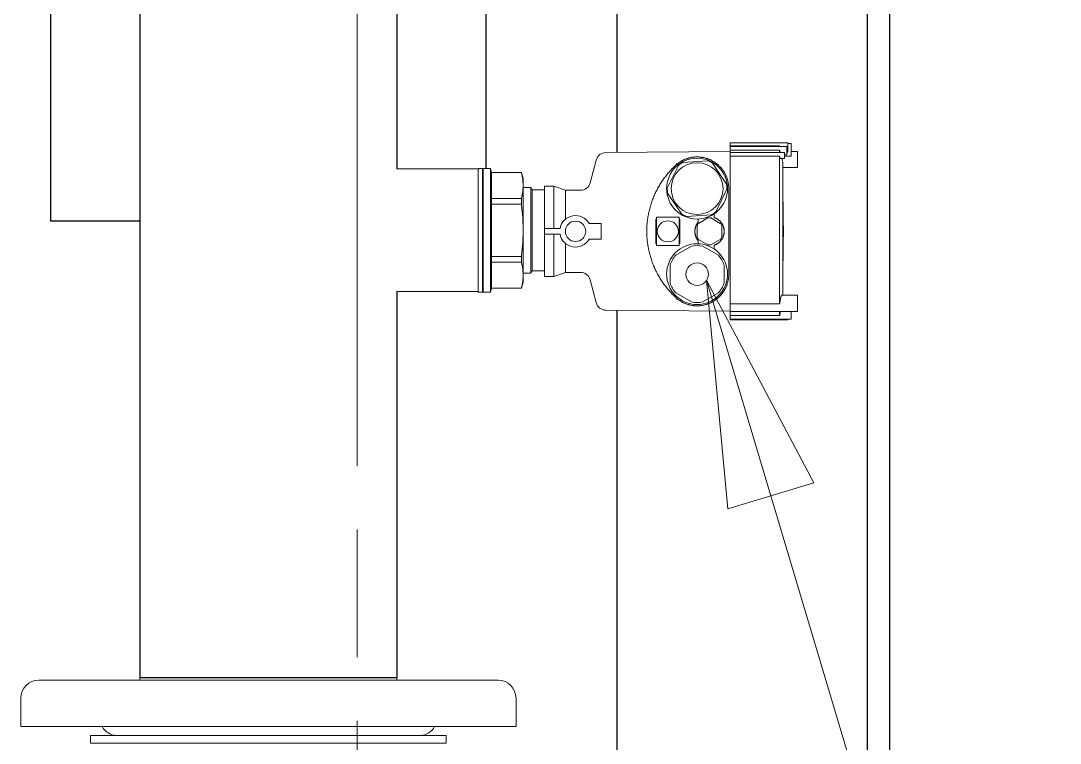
# Model space of a CAD drawing. Header units: millimetres. Extents: x 0 to 100323, y 0 to 59400.
# Drawn here: x 65097 to 66252, y 28483 to 29286 of the extents above; entities that cross this region are included whole.
import ezdxf

# ---------------------------------------------------------------- set-up
doc = ezdxf.new("R2010")
doc.units = ezdxf.units.MM
doc.header["$LTSCALE"] = 100
doc.linetypes.add('CHAIN', pattern=[0.3543, 0.2362, -0.0295, 0.0591, -0.0295])
doc.layers.add('P_Biomass (BM)', color=150, linetype='Continuous', lineweight=18, true_color=0x007fff)
doc.layers.add('P_BioMass CenterLine', color=150, linetype='CHAIN', lineweight=18, true_color=0x007fff)
doc.layers.add('Symbol', color=7, linetype='Continuous', lineweight=18)
doc.layers.add('Visible', color=7, linetype='Continuous', lineweight=25)

# ---------------------------------------------------------------- blocks, each defined once
blk = doc.blocks.new('Balloon38')
at = {"layer": 'Symbol'}
for p, q in [((659.304, 287.577), (658.59, 289.973)), ((659.783, 287.72), (658.59, 289.973)), ((658.59, 289.973), (658.825, 287.434)), ((658.825, 287.434), (659.783, 287.72)), ((659.304, 287.577), (685.951, 198.186))]:
    blk.add_line(p, q, dxfattribs=at)
at = {"layer": 'Symbol', "flags": 128}
blk.add_lwpolyline([(659.783, 287.72), (658.59, 289.973), (658.825, 287.434), (659.783, 287.72)], dxfattribs=at)
at = {"layer": 'Symbol'}
blk.add_solid([(659.783, 287.72), (658.59, 289.973), (658.825, 287.434), (659.783, 287.72)], dxfattribs=at)

msp = doc.modelspace()

# ---------------------------------------------------------------- linework, layer by layer
at = {"layer": 'P_Biomass (BM)'}
for p, q in [((65885.3, 29149.8), (65885.3, 29149.8)), ((65885.3, 29146.8), (65885.3, 29149.8)), ((65885.3, 29149.8), (65885.3, 29149.8)), ((65885.3, 29149.8), (65949.4, 29149.8)), ((65949.4, 29149.8), (65949.4, 29146.8)), ((65747.3, 29139.1), (65885.3, 29140.3)), ((65885.3, 29146.8), (65885.3, 29146.6)), ((65885.3, 29146.6), (65940.2, 29146.6)), ((65885.3, 29146.6), (65885.3, 29145.7)), ((65885.3, 29145.6), (65885.3, 29145.7)), ((65885.3, 29145.7), (65948.1, 29145.7)), ((65885.3, 29145.4), (65885.3, 29145.6)), ((65885.3, 29141.7), (65885.3, 29145.4)), ((65885.3, 29141.7), (65940.2, 29141.7)), ((65885.3, 29141.7), (65885.3, 29139.1)), ((65885.3, 29138.8), (65885.3, 29139.1)), ((65885.3, 29139.1), (65945.6, 29139.1)), ((65885.3, 29138.7), (65885.3, 29138.8)), ((65885.3, 29135), (65885.3, 29138.7)), ((65940.2, 29145.7), (65940.2, 29146.6)), ((65940.2, 29139.1), (65940.2, 29141.7)), ((65945.6, 29132.6), (65945.6, 29139.1)), ((65948.1, 29136.6), (65948.1, 29145.7)), ((65948.1, 29139.5), (65949.4, 29139.5)), ((65949.4, 29149.3), (65953.1, 29149.3)), ((65949.4, 29146.8), (65949.4, 29139.5)), ((65953.1, 29149.3), (65953.1, 29148.9)), ((65953.1, 29148.9), (65953.1, 29135)), ((65953.1, 29140.5), (65959.9, 29140.5)), ((65959.9, 29140.5), (65959.9, 29130.4)), ((65729.8, 29105.5), (65736.5, 29130.8)), ((65826.8, 29126.8), (65826.6, 29127)), ((65832.5, 29128.1), (65860.5, 29130)), ((65865.6, 29127.5), (65881.3, 29104.1)), ((65885.3, 29135), (65940.2, 29135)), ((65885.3, 29135), (65885.3, 28970.9)), ((65940.2, 28970.9), (65940.2, 29135)), ((65940.9, 29132.6), (65945.6, 29132.6)), ((65943.9, 29126.6), (65943.9, 28980.7)), ((65945.6, 29136.6), (65948.1, 29136.6)), ((65945.6, 29135), (65953.1, 29135)), ((65959.9, 29130.4), (65959.9, 29122.4)), ((65605.2, 29120.9), (65515.2, 29120.9)), ((65605.2, 29121.5), (65605.2, 28984)), ((65610.2, 29121.5), (65605.2, 29121.5)), ((65610.2, 29120.8), (65611, 29121.5)), ((65610.2, 29121.5), (65610.2, 28984)), ((65611, 28984), (65611, 29121.5)), ((65619.1, 29121.5), (65611, 29121.5)), ((65619.1, 29121.5), (65619.1, 28984)), ((65620.2, 29117.1), (65619.1, 29121.5)), ((65620.2, 29117.1), (65620.2, 29117)), ((65620.2, 29117.1), (65653.4, 29117.1)), ((65620.2, 29117), (65653.4, 29117)), ((65620.2, 29117), (65620.2, 29088.1)), ((65653.4, 29117.1), (65653.4, 29117)), ((65655.2, 29110.3), (65653.4, 29117.1)), ((65815.4, 29099.7), (65827.8, 29124.9)), ((65943.9, 29122.4), (65959.9, 29122.4)), ((65655.2, 29110.3), (65655.2, 29102.6)), ((65655.2, 29102.6), (65655.2, 29052.8)), ((65655.2, 29100.3), (65663.8, 29100.3)), ((65663.8, 29005.3), (65663.8, 29100.3)), ((65665.2, 29097.8), (65663.8, 29100.3)), ((65665.2, 29007.8), (65665.2, 29097.8)), ((65679, 29097.8), (65665.2, 29097.8)), ((65679, 29101.9), (65679, 29054.7)), ((65679, 29101.9), (65689.3, 29101.9)), ((65689.3, 29101.9), (65689.3, 29054.7)), ((65702.2, 29097.2), (65689.3, 29101.9)), ((65702.2, 29097.2), (65702.2, 29065)), ((65702.2, 29097.2), (65718.9, 29097.2)), ((65831.4, 29070.7), (65815.8, 29094.1)), ((65881.6, 29098.5), (65869.2, 29073.2)), ((65620.2, 29088.1), (65653.4, 29088.1)), ((65620.2, 29088.1), (65620.2, 29081.7)), ((65620.2, 29081.7), (65653.4, 29081.7)), ((65620.2, 29081.7), (65620.2, 29023.8)), ((65653.4, 29088.1), (65653.4, 29081.7)), ((65864.5, 29070.1), (65836.5, 29068.2)), ((65867.3, 29071), (65867.3, 29067)), ((65729.6, 29060.3), (65728.7, 29060.3)), ((65729.6, 29060.3), (65730.2, 29060.3)), ((65742.1, 29060.3), (65730.2, 29060.3)), ((65742.1, 29060.3), (65742.1, 29042.8)), ((65803.5, 29065.1), (65802.5, 29065.1)), ((65803.5, 29064.1), (65802.5, 29065.1)), ((65803.5, 29067.5), (65803.5, 29064.5)), ((65828.5, 29067.5), (65803.5, 29067.5)), ((65803.5, 29038.7), (65803.5, 29064.5)), ((65803.5, 29064.1), (65803.5, 29064.1)), ((65803.5, 29064.1), (65803.5, 29039.1)), ((65828.5, 29067.5), (65828.5, 29064.5)), ((65829.5, 29065.1), (65828.5, 29065.1)), ((65829.5, 29065.1), (65828.5, 29064.1)), ((65828.5, 29038.7), (65828.5, 29064.5)), ((65828.5, 29064.1), (65828.5, 29064.1)), ((65828.5, 29064.1), (65828.5, 29039.1)), ((65848.5, 29057.6), (65848.5, 29045.6)), ((65849.8, 29062), (65849.7, 29062)), ((65849.8, 29062), (65849.8, 29065.4)), ((65860.6, 29066.5), (65850.2, 29060.5)), ((65863.9, 29066.5), (65874.3, 29060.5)), ((65867.3, 29067.1), (65867.3, 29067)), ((65876, 29045.6), (65876, 29057.6)), ((65655.2, 29052.8), (65655.2, 29003)), ((65679, 29054.7), (65679, 29048.5)), ((65679, 29054.7), (65687.8, 29054.7)), ((65679, 29048.5), (65679, 29001.3)), ((65679, 29048.5), (65687.8, 29048.5)), ((65687.8, 29054.7), (65696.3, 29054.7)), ((65687.8, 29048.5), (65696.3, 29048.5)), ((65689.3, 29048.5), (65689.3, 29001.3)), ((65702.2, 29038.2), (65702.2, 29006)), ((65728.7, 29042.8), (65729.6, 29042.8)), ((65729.6, 29042.8), (65730.2, 29042.8)), ((65742.1, 29042.8), (65730.2, 29042.8)), ((65802.5, 29038.1), (65803.5, 29039.1)), ((65803.5, 29038.1), (65802.5, 29038.1)), ((65803.5, 29039.1), (65803.5, 29039.1)), ((65803.5, 29038.7), (65803.5, 29035.7)), ((65828.5, 29035.7), (65803.5, 29035.7)), ((65824.8, 29025.1), (65842.2, 29035.1)), ((65829.5, 29038.1), (65828.5, 29039.1)), ((65828.5, 29039.1), (65828.5, 29039.1)), ((65828.5, 29038.7), (65828.5, 29035.7)), ((65829.5, 29038.1), (65828.5, 29038.1)), ((65849.8, 29041.2), (65849.7, 29041.2)), ((65849.8, 29037.8), (65849.8, 29041.2)), ((65850.2, 29042.7), (65860.6, 29036.7)), ((65854.8, 29035.1), (65872.2, 29025.1)), ((65874.3, 29042.7), (65863.9, 29036.7)), ((65867.3, 29036.1), (65867.3, 29036.1)), ((65867.3, 29036.1), (65867.3, 29032.1)), ((65620.2, 29023.8), (65653.4, 29023.8)), ((65620.2, 29023.8), (65620.2, 29017.4)), ((65653.4, 29023.8), (65653.4, 29017.4)), ((65620.2, 29017.4), (65653.4, 29017.4)), ((65620.2, 29017.4), (65620.2, 28988.5)), ((65818.5, 28994.1), (65818.5, 29014.1)), ((65878.5, 29014.1), (65878.5, 28994.1)), ((65655.2, 29005.3), (65663.8, 29005.3)), ((65655.2, 29003), (65655.2, 28995.3)), ((65665.2, 29007.8), (65663.8, 29005.3)), ((65679, 29007.8), (65665.2, 29007.8)), ((65679, 29001.3), (65689.3, 29001.3)), ((65702.2, 29006), (65689.3, 29001.3)), ((65702.2, 29006), (65718.9, 29006)), ((65620.2, 28988.4), (65619.1, 28984)), ((65620.2, 28988.5), (65653.4, 28988.5)), ((65620.2, 28988.5), (65620.2, 28988.4)), ((65620.2, 28988.4), (65653.4, 28988.4)), ((65655.2, 28995.3), (65653.4, 28988.4)), ((65653.4, 28988.5), (65653.4, 28988.4)), ((65729.8, 28997.6), (65736.5, 28972.4)), ((65605.2, 28984.6), (65515.2, 28984.6)), ((65610.2, 28984), (65605.2, 28984)), ((65610.2, 28984.8), (65611, 28984)), ((65619.1, 28984), (65611, 28984)), ((65842.2, 28973.1), (65824.8, 28983.1)), ((65872.2, 28983.1), (65854.8, 28973.1)), ((65942.4, 28980.7), (65959.9, 28980.7)), ((65959.9, 28980.7), (65959.9, 28970.7)), ((65826.6, 28976.2), (65826.8, 28976.4)), ((65885.3, 28970.9), (65940.2, 28970.9)), ((65885.3, 28970.9), (65885.3, 28970.7)), ((65885.3, 28962.7), (65885.3, 28970.7)), ((65959.9, 28970.7), (65959.9, 28962.7)), ((65747.3, 28964.1), (65885.3, 28962.9)), ((65885.3, 28962.7), (65885.3, 28957.9)), ((65885.3, 28962.7), (65959.9, 28962.7)), ((65885.3, 28957.9), (65940.2, 28957.9)), ((65885.3, 28954.1), (65885.3, 28957.9)), ((65885.3, 28953.9), (65885.3, 28954.1)), ((65885.3, 28953.3), (65885.3, 28953.9)), ((65885.3, 28953.9), (65885.3, 28953.9)), ((65885.3, 28953.9), (65953.1, 28953.9)), ((65940.2, 28957.9), (65940.2, 28962.7)), ((65949.4, 28953.9), (65949.4, 28953.3)), ((65953.1, 28962.7), (65953.1, 28953.9)), ((65885.3, 28953.3), (65949.4, 28953.3)), ((65627.4, 28552.8), (65117.4, 28552.8)), ((65515.2, 28555.3), (65229.5, 28555.3)), ((65229.5, 28552.8), (65229.5, 28555.3)), ((65515.2, 28552.8), (65515.2, 28555.3)), ((65097.4, 28501.5), (65097.4, 28532.8)), ((65647.4, 28501.5), (65647.4, 28532.8)), ((65647.4, 28501.5), (65097.4, 28501.5)), ((65569.9, 28491.5), (65174.9, 28491.5)), ((65174.9, 28482.8), (65174.9, 28491.5)), ((65569.9, 28482.8), (65174.9, 28482.8)), ((65569.9, 28482.8), (65569.9, 28491.5))]:
    msp.add_line(p, q, dxfattribs=at)
for centre, radius in [((65848.5, 29099.1), 33.8), ((65848.5, 29099.1), 28.8), ((65713.5, 29051.6), 11.3), ((65713.5, 29051.6), 11.3), ((65816, 29051.6), 11.7), ((65848.5, 29004.1), 33.8), ((65848.5, 29004.1), 12.5)]:
    msp.add_circle(centre, radius, dxfattribs=at)
for centre, radius, start, end in [((65747.4, 29127.9), 11.3, 90.5, 165), ((65848.5, 29099.1), 33.1, 118.9068, 128.7315), ((65848.5, 29099.1), 33.1, 58.9068, 68.7315), ((65449.5, 29051.6), 500, 8.6269, 9.3252), ((65718.9, 29108.5), 11.3, 270, 345), ((65848.5, 29099.1), 33.1, 358.9068, 8.7315), ((65848.5, 29099.1), 33.1, 178.9068, 188.7315), ((64444.3, 29051.6), 1500, 358.6472, 1.3528), ((65713.5, 29051.6), 17.5, 30, 169.7134), ((65848.5, 29099.1), 33.1, 238.9068, 248.7315), ((65848.5, 29099.1), 33.1, 298.9068, 308.7315), ((65862.3, 29051.6), 16.2, 140.2849, 219.7151), ((65862.3, 29051.6), 15, 143.5565, 156.4435), ((65862.3, 29051.6), 15, 83.5565, 96.4435), ((65862.3, 29051.6), 16.3, 287.9202, 72.0798), ((65862.3, 29051.6), 15, 23.5565, 36.4435), ((65713.5, 29051.6), 17.5, 190.2866, 330), ((65848.5, 29004.1), 31.6, 78.447, 101.553), ((65862.3, 29051.6), 15, 203.5565, 216.4435), ((65862.3, 29051.6), 15, 263.5565, 276.4435), ((65862.3, 29051.6), 15, 323.5565, 336.4435), ((65848.5, 29004.1), 31.6, 138.447, 161.553), ((65848.5, 29004.1), 31.6, 18.447, 41.553), ((65718.9, 28994.7), 11.3, 15, 90), ((65848.5, 29004.1), 31.6, 198.447, 221.553), ((65848.5, 29004.1), 31.6, 318.447, 341.553), ((65747.4, 28975.3), 11.3, 195, 269.5), ((65848.5, 29004.1), 31.6, 258.447, 281.553), ((65117.4, 28532.8), 20, 90, 180), ((65627.4, 28532.8), 20, 0, 90), ((65203.6, 28509), 17.5, 205.3769, 270), ((65541.1, 28509), 17.5, 270, 334.6231)]:
    msp.add_arc(centre, radius, start, end, dxfattribs=at)
for centre, major_axis, ratio, start_param, end_param in [((65885.8, 29051.6), (0, 250), 0.008727, 1.379634, 1.761958), ((65869.5, 29051.6), (0, 250), 0.008727, 1.492891, 1.508834), ((65658.4, 29051.6), (0, -250), 0.57735, 1.51687, 1.624723), ((65973.6, 29051.6), (0, -250), 0.57735, 4.658463, 4.766315), ((65847.6, 29051.6), (0, -250), 0.008727, 1.612376, 1.625913), ((65847.6, 29051.6), (0, -250), 0.008727, 1.515679, 1.529217), ((65869.5, 29051.6), (0, 250), 0.008727, 1.632758, 1.648701)]:
    msp.add_ellipse(centre, major_axis=major_axis, ratio=ratio, start_param=start_param, end_param=end_param, dxfattribs=at)
for points, knots in [([(65940.3, 29145.7), (65940.3, 29145.8), (65940.3, 29145.9), (65940.3, 29146), (65940.3, 29146.1), (65940.2, 29146.2), (65940.2, 29146.3), (65940.2, 29146.4), (65940.2, 29146.5), (65940.2, 29146.6)], [6.5088628, 6.5088628, 6.5088628, 6.5088628, 6.6262959, 6.6262959, 6.6262959, 6.7506448, 6.7506448, 6.7506448, 6.875023, 6.875023, 6.875023, 6.875023]), ([(65940.2, 29141.7), (65940.2, 29141.6), (65940.2, 29141.5), (65940.2, 29141.5), (65940.2, 29141.4), (65940.2, 29141.3), (65940.3, 29141.2), (65940.3, 29141.1), (65940.3, 29141), (65940.3, 29141), (65940.3, 29140.9), (65940.3, 29140.8), (65940.4, 29140.7), (65940.4, 29140.6), (65940.4, 29140.6), (65940.4, 29140.5), (65940.4, 29140.4), (65940.4, 29140.3), (65940.4, 29140.2), (65940.5, 29140.1), (65940.5, 29139.9), (65940.5, 29139.8), (65940.6, 29139.7), (65940.6, 29139.6), (65940.6, 29139.5), (65940.6, 29139.5), (65940.6, 29139.4), (65940.6, 29139.3), (65940.6, 29139.3), (65940.7, 29139.2), (65940.7, 29139.1)], [0, 0, 0, 0, 0.099863, 0.099863, 0.099863, 0.199442, 0.199442, 0.199442, 0.298855, 0.298855, 0.298855, 0.398345, 0.398345, 0.398345, 0.497777, 0.497777, 0.497777, 0.59716, 0.59716, 0.59716, 0.795915, 0.795915, 0.795915, 0.895281, 0.895281, 0.895281, 0.994648, 0.994648, 0.994648, 1.073225, 1.073225, 1.073225, 1.073225]), ([(65826.8, 28976.4), (65826.1, 28977), (65825.5, 28977.6), (65824.8, 28978.1), (65824.2, 28978.7), (65823.5, 28979.3), (65822.9, 28980), (65822.3, 28980.6), (65821.7, 28981.2), (65821, 28981.8), (65820.4, 28982.4), (65819.8, 28983.1), (65819.2, 28983.7), (65818.6, 28984.4), (65818, 28985), (65817.5, 28985.7), (65816.9, 28986.3), (65816.3, 28987), (65815.7, 28987.7), (65815.2, 28988.4), (65814.6, 28989.1), (65814.1, 28989.8), (65813.5, 28990.4), (65813, 28991.1), (65812.5, 28991.9), (65811.9, 28992.6), (65811.4, 28993.3), (65810.9, 28994), (65810.4, 28994.7), (65809.9, 28995.4), (65809.4, 28996.2), (65808.9, 28996.9), (65808.4, 28997.7), (65808, 28998.4), (65807.5, 28999.2), (65807, 28999.9), (65806.6, 29000.7), (65806.1, 29001.4), (65805.7, 29002.2), (65805.3, 29003), (65804.8, 29003.7), (65804.4, 29004.5), (65804, 29005.3), (65803.6, 29006.1), (65803.2, 29006.9), (65802.8, 29007.7), (65802.4, 29008.4), (65802.1, 29009.2), (65801.7, 29010), (65801.3, 29010.8), (65801, 29011.7), (65800.6, 29012.5), (65800.3, 29013.3), (65799.9, 29014.1), (65799.6, 29014.9), (65799.3, 29015.8), (65799, 29016.6), (65798.7, 29017.4), (65798.4, 29018.3), (65798.1, 29019.1), (65797.8, 29020), (65797.5, 29020.8), (65797.2, 29021.7), (65797, 29022.5), (65796.7, 29023.4), (65796.5, 29024.2), (65796.2, 29025.1), (65796, 29026), (65795.8, 29026.8), (65795.5, 29027.7), (65795.3, 29028.6), (65795.1, 29029.4), (65794.9, 29030.3), (65794.7, 29031.2), (65794.6, 29032.1), (65794.4, 29033), (65794.2, 29033.8), (65794.1, 29034.7), (65793.9, 29035.6), (65793.8, 29036.5), (65793.7, 29037.4), (65793.5, 29038.3), (65793.4, 29039.1), (65793.3, 29040), (65793.2, 29040.9), (65793.1, 29041.8), (65793, 29042.7), (65793, 29043.6), (65792.9, 29044.5), (65792.8, 29045.4), (65792.8, 29046.3), (65792.7, 29047.1), (65792.7, 29048), (65792.7, 29048.9), (65792.7, 29049.8), (65792.6, 29050.7), (65792.6, 29051.6), (65792.6, 29052.5), (65792.7, 29053.4), (65792.7, 29054.3), (65792.7, 29055.2), (65792.7, 29056.1), (65792.8, 29056.9), (65792.8, 29057.8), (65792.9, 29058.7), (65793, 29059.6), (65793, 29060.5), (65793.1, 29061.4), (65793.2, 29062.3), (65793.3, 29063.2), (65793.4, 29064), (65793.5, 29064.9), (65793.7, 29065.8), (65793.8, 29066.7), (65793.9, 29067.6), (65794.1, 29068.5), (65794.2, 29069.3), (65794.4, 29070.2), (65794.6, 29071.1), (65794.7, 29072), (65794.9, 29072.8), (65795.1, 29073.7), (65795.3, 29074.6), (65795.5, 29075.4), (65795.7, 29076.3), (65796, 29077.2), (65796.2, 29078), (65796.4, 29078.9), (65796.7, 29079.8), (65797, 29080.6), (65797.2, 29081.5), (65797.5, 29082.3), (65797.8, 29083.2), (65798, 29084), (65798.3, 29084.9), (65798.6, 29085.7), (65799, 29086.5), (65799.3, 29087.4), (65799.6, 29088.2), (65799.9, 29089), (65800.3, 29089.8), (65800.6, 29090.7), (65801, 29091.5), (65801.3, 29092.3), (65801.7, 29093.1), (65802.1, 29093.9), (65802.4, 29094.7), (65802.8, 29095.5), (65803.2, 29096.3), (65803.6, 29097.1), (65804, 29097.9), (65804.4, 29098.7), (65804.8, 29099.4), (65805.3, 29100.2), (65805.7, 29101), (65806.1, 29101.7), (65806.6, 29102.5), (65807, 29103.3), (65807.5, 29104), (65808, 29104.8), (65808.4, 29105.5), (65808.9, 29106.2), (65809.4, 29107), (65809.9, 29107.7), (65810.4, 29108.4), (65810.9, 29109.1), (65811.4, 29109.9), (65811.9, 29110.6), (65812.4, 29111.3), (65813, 29112), (65813.5, 29112.7), (65814, 29113.4), (65814.6, 29114.1), (65815.1, 29114.8), (65815.7, 29115.4), (65816.3, 29116.1), (65816.8, 29116.8), (65817.4, 29117.5), (65818, 29118.1), (65818.6, 29118.8), (65819.2, 29119.4), (65819.8, 29120.1), (65820.4, 29120.7), (65821, 29121.3), (65821.6, 29122), (65822.3, 29122.6), (65822.9, 29123.2), (65823.5, 29123.8), (65824.2, 29124.4), (65824.8, 29125), (65825.5, 29125.6), (65826.1, 29126.2), (65826.8, 29126.8)], [0, 0, 0, 0, 1.071271, 1.071271, 1.071271, 2.144972, 2.144972, 2.144972, 3.22075, 3.22075, 3.22075, 4.298232, 4.298232, 4.298232, 5.377034, 5.377034, 5.377034, 6.45676, 6.45676, 6.45676, 7.537012, 7.537012, 7.537012, 8.617391, 8.617391, 8.617391, 9.697503, 9.697503, 9.697503, 10.776964, 10.776964, 10.776964, 11.855401, 11.855401, 11.855401, 12.932463, 12.932463, 12.932463, 14.00782, 14.00782, 14.00782, 15.081173, 15.081173, 15.081173, 16.152259, 16.152259, 16.152259, 17.22374, 17.22374, 17.22374, 18.297838, 18.297838, 18.297838, 19.374126, 19.374126, 19.374126, 20.452156, 20.452156, 20.452156, 21.531469, 21.531469, 21.531469, 22.611597, 22.611597, 22.611597, 23.692073, 23.692073, 23.692073, 24.772438, 24.772438, 24.772438, 25.852241, 25.852241, 25.852241, 26.931051, 26.931051, 26.931051, 28.008461, 28.008461, 28.008461, 29.084094, 29.084094, 29.084094, 30.157612, 30.157612, 30.157612, 31.228726, 31.228726, 31.228726, 32.298734, 32.298734, 32.298734, 33.368709, 33.368709, 33.368709, 34.43866, 34.43866, 34.43866, 35.508608, 35.508608, 35.508608, 36.578594, 36.578594, 36.578594, 37.648957, 37.648957, 37.648957, 38.719756, 38.719756, 38.719756, 39.790553, 39.790553, 39.790553, 40.860902, 40.860902, 40.860902, 41.931996, 41.931996, 41.931996, 43.005408, 43.005408, 43.005408, 44.080864, 44.080864, 44.080864, 45.158043, 45.158043, 45.158043, 46.236587, 46.236587, 46.236587, 47.316105, 47.316105, 47.316105, 48.396182, 48.396182, 48.396182, 49.476385, 49.476385, 49.476385, 50.556266, 50.556266, 50.556266, 51.635371, 51.635371, 51.635371, 52.713246, 52.713246, 52.713246, 53.789436, 53.789436, 53.789436, 54.863501, 54.863501, 54.863501, 55.935013, 55.935013, 55.935013, 57.006071, 57.006071, 57.006071, 58.079427, 58.079427, 58.079427, 59.154806, 59.154806, 59.154806, 60.231896, 60.231896, 60.231896, 61.310359, 61.310359, 61.310359, 62.389838, 62.389838, 62.389838, 63.469961, 63.469961, 63.469961, 64.550345, 64.550345, 64.550345, 65.630603, 65.630603, 65.630603, 66.710344, 66.710344, 66.710344, 67.789183, 67.789183, 67.789183, 68.866741, 68.866741, 68.866741, 68.866741]), ([(65826.8, 29126.8), (65827.1, 29127), (65827.4, 29127.3), (65827.7, 29127.5), (65828.1, 29127.8), (65828.4, 29128), (65828.7, 29128.2), (65829.1, 29128.5), (65829.4, 29128.7), (65829.8, 29128.9), (65830.1, 29129.1), (65830.5, 29129.3), (65830.8, 29129.5), (65831.2, 29129.7), (65831.5, 29129.9), (65831.9, 29130.1), (65832.3, 29130.3), (65832.6, 29130.5), (65833, 29130.7), (65833.4, 29130.9), (65833.7, 29131.1), (65834.1, 29131.2), (65834.5, 29131.4), (65834.9, 29131.6), (65835.3, 29131.7), (65835.6, 29131.9), (65836, 29132), (65836.4, 29132.2), (65836.8, 29132.3), (65837.2, 29132.4), (65837.6, 29132.6), (65838, 29132.7), (65838.4, 29132.8), (65838.8, 29132.9), (65839.2, 29133.1), (65839.6, 29133.2), (65840, 29133.3), (65840.4, 29133.4), (65840.8, 29133.5), (65841.2, 29133.5), (65841.6, 29133.6), (65842, 29133.7), (65842.4, 29133.8), (65842.8, 29133.9), (65843.2, 29133.9), (65843.6, 29134), (65844, 29134), (65844.5, 29134.1), (65844.9, 29134.1), (65845.3, 29134.2), (65845.7, 29134.2), (65846.1, 29134.2), (65846.5, 29134.3), (65847, 29134.3), (65847.4, 29134.3), (65847.8, 29134.3), (65848.2, 29134.3), (65848.6, 29134.3), (65849, 29134.3), (65849.5, 29134.3), (65849.9, 29134.3), (65850.3, 29134.3), (65850.7, 29134.3), (65851.1, 29134.2), (65851.3, 29134.2), (65851.5, 29134.2), (65851.7, 29134.2), (65851.9, 29134.2), (65852.1, 29134.1), (65852.4, 29134.1), (65852.8, 29134.1), (65853.2, 29134), (65853.6, 29133.9), (65854, 29133.9), (65854.4, 29133.8), (65854.8, 29133.7), (65855.2, 29133.7), (65855.6, 29133.6), (65856, 29133.5), (65856.4, 29133.4), (65856.8, 29133.3), (65857.2, 29133.2), (65857.7, 29133.1), (65858.1, 29133), (65858.5, 29132.9), (65858.9, 29132.8), (65859.2, 29132.6), (65859.6, 29132.5), (65860, 29132.4), (65860.4, 29132.2), (65860.8, 29132.1), (65861.2, 29131.9), (65861.6, 29131.8), (65862, 29131.6), (65862.3, 29131.5), (65862.7, 29131.3), (65863.1, 29131.1), (65863.5, 29131), (65863.8, 29130.8), (65864.2, 29130.6), (65864.9, 29130.3), (65865.7, 29129.9), (65866.4, 29129.4), (65866.7, 29129.2), (65867.1, 29129), (65867.4, 29128.8), (65867.8, 29128.6), (65868.1, 29128.4), (65868.4, 29128.1), (65868.8, 29127.9), (65869.1, 29127.6), (65869.4, 29127.4), (65869.8, 29127.2), (65870.1, 29126.9), (65870.4, 29126.7), (65870.7, 29126.4), (65871.1, 29126.1), (65871.4, 29125.9), (65871.7, 29125.6), (65872, 29125.3), (65872.3, 29125.1), (65872.6, 29124.8), (65872.9, 29124.5), (65873.2, 29124.2), (65873.5, 29123.9), (65873.7, 29123.6), (65874, 29123.3), (65874.3, 29123.1), (65874.6, 29122.8), (65874.8, 29122.4), (65875, 29122.3), (65875.1, 29122.1), (65875.2, 29122), (65875.4, 29121.8), (65875.5, 29121.7), (65875.6, 29121.5), (65875.9, 29121.2), (65876.1, 29120.9), (65876.4, 29120.6), (65876.6, 29120.3), (65876.9, 29119.9), (65877.1, 29119.6), (65877.3, 29119.3), (65877.6, 29118.9), (65877.8, 29118.6), (65878, 29118.3), (65878.2, 29117.9), (65878.5, 29117.6), (65878.7, 29117.2), (65878.9, 29116.9), (65879.1, 29116.5), (65879.3, 29116.2), (65879.5, 29115.8), (65879.7, 29115.4), (65879.8, 29115.1), (65880, 29114.7), (65880.2, 29114.4), (65880.4, 29114), (65880.6, 29113.6), (65880.7, 29113.3), (65880.9, 29112.9), (65881, 29112.5), (65881.2, 29112.1), (65881.3, 29111.8), (65881.5, 29111.4), (65881.6, 29111), (65881.7, 29110.6), (65881.9, 29110.2), (65882, 29109.8), (65882.1, 29109.7), (65882.1, 29109.5), (65882.2, 29109.3), (65882.2, 29109.1), (65882.3, 29108.9), (65882.3, 29108.7), (65882.5, 29108.3), (65882.6, 29107.9), (65882.7, 29107.5), (65882.8, 29107.1), (65882.8, 29106.7), (65882.9, 29106.3), (65883, 29105.9), (65883.1, 29105.5), (65883.2, 29105.1), (65883.2, 29104.7), (65883.3, 29104.3), (65883.3, 29103.9), (65883.4, 29103.5), (65883.4, 29103.1), (65883.5, 29102.7), (65883.5, 29102.3), (65883.6, 29101.9), (65883.6, 29101.5), (65883.6, 29101.1), (65883.6, 29100.7), (65883.6, 29100.3), (65883.7, 29099.9), (65883.7, 29099.5), (65883.7, 29099.1)], [0, 0, 0, 0, 0.497033, 0.497033, 0.497033, 0.995546, 0.995546, 0.995546, 1.495214, 1.495214, 1.495214, 1.995696, 1.995696, 1.995696, 2.496645, 2.496645, 2.496645, 2.997711, 2.997711, 2.997711, 3.498553, 3.498553, 3.498553, 3.998844, 3.998844, 3.998844, 4.498277, 4.498277, 4.498277, 4.996575, 4.996575, 4.996575, 5.493499, 5.493499, 5.493499, 5.990562, 5.990562, 5.990562, 6.489122, 6.489122, 6.489122, 6.988856, 6.988856, 6.988856, 7.489412, 7.489412, 7.489412, 7.990425, 7.990425, 7.990425, 8.49152, 8.49152, 8.49152, 8.992322, 8.992322, 8.992322, 9.49247, 9.49247, 9.49247, 9.991617, 9.991617, 9.991617, 10.489447, 10.489447, 10.489447, 10.73778, 10.73778, 10.73778, 10.986052, 10.986052, 10.986052, 11.483724, 11.483724, 11.483724, 11.9827, 11.9827, 11.9827, 12.482694, 12.482694, 12.482694, 12.983388, 12.983388, 12.983388, 13.48444, 13.48444, 13.48444, 13.985492, 13.985492, 13.985492, 14.486179, 14.486179, 14.486179, 14.986134, 14.986134, 14.986134, 15.485003, 15.485003, 15.485003, 15.982444, 15.982444, 15.982444, 16.977056, 16.977056, 16.977056, 17.476159, 17.476159, 17.476159, 17.976163, 17.976163, 17.976163, 18.476785, 18.476785, 18.476785, 18.97772, 18.97772, 18.97772, 19.478652, 19.478652, 19.478652, 19.979255, 19.979255, 19.979255, 20.479202, 20.479202, 20.479202, 20.978172, 20.978172, 20.978172, 21.475853, 21.475853, 21.475853, 21.724121, 21.724121, 21.724121, 21.972446, 21.972446, 21.972446, 22.470175, 22.470175, 22.470175, 22.969147, 22.969147, 22.969147, 23.469105, 23.469105, 23.469105, 23.969769, 23.969769, 23.969769, 24.470851, 24.470851, 24.470851, 24.97205, 24.97205, 24.97205, 25.473065, 25.473065, 25.473065, 25.973598, 25.973598, 25.973598, 26.473358, 26.473358, 26.473358, 26.972066, 26.972066, 26.972066, 27.469467, 27.469467, 27.469467, 27.71765, 27.71765, 27.71765, 27.96591, 27.96591, 27.96591, 28.462855, 28.462855, 28.462855, 28.960125, 28.960125, 28.960125, 29.45743, 29.45743, 29.45743, 29.954485, 29.954485, 29.954485, 30.451011, 30.451011, 30.451011, 30.947254, 30.947254, 30.947254, 31.443467, 31.443467, 31.443467, 31.939661, 31.939661, 31.939661, 31.939661]), ([(65940.2, 29135), (65940.2, 29134.6), (65940.3, 29134.3), (65940.5, 29133.6), (65940.6, 29133.3), (65940.7, 29132.9), (65940.8, 29132.7), (65940.8, 29132.6), (65940.8, 29132.6), (65940.9, 29132.6)], [0.0069047, 0.0069047, 0.0069047, 0.0069047, 0.0502588, 0.0502588, 0.1005176, 0.1005176, 0.1498892, 0.1498892, 0.1699481, 0.1699481, 0.1699481, 0.1699481]), ([(65655.2, 29102.6), (65655.2, 29102.9), (65655.2, 29103.2), (65655.2, 29103.5), (65655.2, 29103.8), (65655.2, 29104.1), (65655.2, 29104.4), (65655.2, 29104.7), (65655.2, 29105), (65655.2, 29105.3), (65655.2, 29105.6), (65655.1, 29105.9), (65655.1, 29106.2), (65655.1, 29106.5), (65655.1, 29106.8), (65655, 29107.1), (65655, 29107.4), (65655, 29107.7), (65655, 29108), (65654.9, 29108.6), (65654.8, 29109.2), (65654.8, 29109.8), (65654.7, 29110.4), (65654.6, 29111), (65654.5, 29111.6), (65654.4, 29112.2), (65654.3, 29112.8), (65654.2, 29113.4), (65654.1, 29114), (65653.9, 29114.6), (65653.8, 29115.2), (65653.7, 29115.8), (65653.5, 29116.4), (65653.4, 29117)], [0, 0, 0, 0, 0.725778, 0.725778, 0.725778, 1.451528, 1.451528, 1.451528, 2.177224, 2.177224, 2.177224, 2.902841, 2.902841, 2.902841, 3.628353, 3.628353, 3.628353, 4.353738, 4.353738, 4.353738, 5.804465, 5.804465, 5.804465, 7.255436, 7.255436, 7.255436, 8.706602, 8.706602, 8.706602, 10.157859, 10.157859, 10.157859, 11.609049, 11.609049, 11.609049, 11.609049]), ([(65653.4, 29088.1), (65653.5, 29088.7), (65653.7, 29089.3), (65653.8, 29089.9), (65653.9, 29090.5), (65654.1, 29091.1), (65654.2, 29091.7), (65654.3, 29092.3), (65654.4, 29092.9), (65654.5, 29093.5), (65654.6, 29094.1), (65654.7, 29094.7), (65654.8, 29095.3), (65654.8, 29095.9), (65654.9, 29096.5), (65655, 29097.1), (65655, 29097.4), (65655, 29097.7), (65655, 29098), (65655.1, 29098.3), (65655.1, 29098.6), (65655.1, 29098.9), (65655.1, 29099.2), (65655.2, 29099.5), (65655.2, 29099.8), (65655.2, 29100.1), (65655.2, 29100.5), (65655.2, 29100.8), (65655.2, 29101.1), (65655.2, 29101.4), (65655.2, 29101.7), (65655.2, 29102), (65655.2, 29102.3), (65655.2, 29102.6)], [0, 0, 0, 0, 1.45119, 1.45119, 1.45119, 2.902433, 2.902433, 2.902433, 4.353578, 4.353578, 4.353578, 5.804524, 5.804524, 5.804524, 7.255233, 7.255233, 7.255233, 7.980641, 7.980641, 7.980641, 8.706173, 8.706173, 8.706173, 9.431805, 9.431805, 9.431805, 10.157512, 10.157512, 10.157512, 10.883269, 10.883269, 10.883269, 11.609049, 11.609049, 11.609049, 11.609049]), ([(65655.2, 29052.8), (65655.2, 29053.4), (65655.2, 29054), (65655.2, 29054.6), (65655.2, 29055.2), (65655.2, 29055.8), (65655.2, 29056.4), (65655.2, 29057), (65655.2, 29057.6), (65655.2, 29058.2), (65655.2, 29058.8), (65655.1, 29059.4), (65655.1, 29060), (65655.1, 29060.6), (65655.1, 29061.2), (65655, 29061.8), (65655, 29062.4), (65655, 29063), (65655, 29063.7), (65654.9, 29064.9), (65654.8, 29066.1), (65654.8, 29067.3), (65654.7, 29068.5), (65654.6, 29069.7), (65654.5, 29070.9), (65654.4, 29072.1), (65654.3, 29073.3), (65654.2, 29074.5), (65654.1, 29075.7), (65653.9, 29076.9), (65653.8, 29078.1), (65653.7, 29079.3), (65653.5, 29080.5), (65653.4, 29081.7)], [0, 0, 0, 0, 0.725778, 0.725778, 0.725778, 1.451528, 1.451528, 1.451528, 2.177224, 2.177224, 2.177224, 2.902841, 2.902841, 2.902841, 3.628353, 3.628353, 3.628353, 4.353738, 4.353738, 4.353738, 5.804465, 5.804465, 5.804465, 7.255436, 7.255436, 7.255436, 8.706602, 8.706602, 8.706602, 10.157859, 10.157859, 10.157859, 11.609049, 11.609049, 11.609049, 11.609049]), ([(65849.7, 29062), (65849.6, 29061.8), (65849.4, 29061.6), (65849.3, 29061.4), (65849.2, 29061.2), (65849, 29061), (65848.9, 29060.9), (65848.8, 29060.7), (65848.6, 29060.5), (65848.5, 29060.3), (65848.4, 29060.1), (65848.3, 29059.9), (65848.1, 29059.7), (65848, 29059.5), (65847.9, 29059.3), (65847.8, 29059), (65847.7, 29058.8), (65847.6, 29058.6), (65847.5, 29058.4), (65847.4, 29058.2), (65847.3, 29058), (65847.2, 29057.8), (65847.1, 29057.5), (65847, 29057.3), (65847, 29057.1), (65846.9, 29056.9), (65846.8, 29056.7), (65846.7, 29056.4), (65846.7, 29056.2), (65846.6, 29056), (65846.5, 29055.7), (65846.5, 29055.5), (65846.4, 29055.3), (65846.4, 29055.1), (65846.3, 29054.8), (65846.3, 29054.6), (65846.2, 29054.4), (65846.2, 29053.9), (65846.1, 29053.5), (65846.1, 29053), (65846, 29052.8), (65846, 29052.5), (65846, 29052.3), (65846, 29052.1), (65846, 29051.8), (65846, 29051.6), (65846, 29051.1), (65846, 29050.6), (65846.1, 29050.2), (65846.1, 29049.9), (65846.1, 29049.7), (65846.1, 29049.5), (65846.2, 29049.3), (65846.2, 29049), (65846.2, 29048.8), (65846.3, 29048.6), (65846.3, 29048.3), (65846.4, 29048.1), (65846.4, 29047.9), (65846.5, 29047.6), (65846.5, 29047.4), (65846.6, 29047.2), (65846.7, 29047), (65846.7, 29046.7), (65846.8, 29046.5), (65846.9, 29046.3), (65847, 29046.1), (65847, 29045.8), (65847.1, 29045.6), (65847.2, 29045.4), (65847.3, 29045.2), (65847.4, 29045), (65847.5, 29044.8), (65847.6, 29044.5), (65847.7, 29044.3), (65847.8, 29044.1), (65847.9, 29043.9), (65848, 29043.7), (65848.1, 29043.5), (65848.3, 29043.3), (65848.4, 29043.1), (65848.5, 29042.9), (65848.6, 29042.7), (65848.8, 29042.5), (65848.9, 29042.3), (65849, 29042.1), (65849.2, 29041.9), (65849.3, 29041.7), (65849.4, 29041.6), (65849.6, 29041.4), (65849.7, 29041.2)], [0, 0, 0, 0, 0.28217, 0.28217, 0.28217, 0.563398, 0.563398, 0.563398, 0.844629, 0.844629, 0.844629, 1.126802, 1.126802, 1.126802, 1.409674, 1.409674, 1.409674, 1.69298, 1.69298, 1.69298, 1.976443, 1.976443, 1.976443, 2.259778, 2.259778, 2.259778, 2.542709, 2.542709, 2.542709, 2.824969, 2.824969, 2.824969, 3.106314, 3.106314, 3.106314, 3.387091, 3.387091, 3.387091, 3.94864, 3.94864, 3.94864, 4.22935, 4.22935, 4.22935, 4.510046, 4.510046, 4.510046, 5.071508, 5.071508, 5.071508, 5.352414, 5.352414, 5.352414, 5.633214, 5.633214, 5.633214, 5.914555, 5.914555, 5.914555, 6.196811, 6.196811, 6.196811, 6.47974, 6.47974, 6.47974, 6.763075, 6.763075, 6.763075, 7.046539, 7.046539, 7.046539, 7.329847, 7.329847, 7.329847, 7.612723, 7.612723, 7.612723, 7.8949, 7.8949, 7.8949, 8.176136, 8.176136, 8.176136, 8.456972, 8.456972, 8.456972, 8.73794, 8.73794, 8.73794, 9.018777, 9.018777, 9.018777, 9.018777]), ([(65867.3, 29036.1), (65867.5, 29036.2), (65867.7, 29036.2), (65867.9, 29036.3), (65868.1, 29036.4), (65868.3, 29036.5), (65868.5, 29036.5), (65868.7, 29036.6), (65868.9, 29036.7), (65869.1, 29036.8), (65869.3, 29036.9), (65869.5, 29037), (65869.7, 29037.1), (65869.8, 29037.2), (65870, 29037.3), (65870.2, 29037.4), (65870.4, 29037.5), (65870.6, 29037.6), (65870.8, 29037.7), (65870.9, 29037.8), (65871, 29037.8), (65871, 29037.9), (65871.1, 29037.9), (65871.2, 29038), (65871.3, 29038.1), (65871.5, 29038.2), (65871.7, 29038.3), (65871.8, 29038.4), (65872, 29038.5), (65872.2, 29038.7), (65872.3, 29038.8), (65872.5, 29038.9), (65872.7, 29039.1), (65872.8, 29039.2), (65873, 29039.4), (65873.2, 29039.5), (65873.3, 29039.6), (65873.5, 29039.8), (65873.6, 29039.9), (65873.8, 29040.1), (65873.9, 29040.2), (65874.1, 29040.4), (65874.2, 29040.5), (65874.4, 29040.7), (65874.5, 29040.9), (65874.6, 29041), (65874.8, 29041.2), (65874.9, 29041.4), (65875.1, 29041.5), (65875.2, 29041.7), (65875.3, 29041.9), (65875.4, 29042), (65875.5, 29042.1), (65875.6, 29042.2), (65875.6, 29042.3), (65875.7, 29042.4), (65875.7, 29042.5), (65875.8, 29042.6), (65875.9, 29042.7), (65876, 29042.9), (65876.1, 29043.1), (65876.3, 29043.3), (65876.4, 29043.5), (65876.5, 29043.6), (65876.6, 29043.8), (65876.7, 29044), (65876.8, 29044.2), (65876.9, 29044.4), (65877, 29044.6), (65877, 29044.8), (65877.1, 29045), (65877.2, 29045.2), (65877.3, 29045.4), (65877.4, 29045.6), (65877.5, 29045.8), (65877.5, 29046), (65877.6, 29046.2), (65877.7, 29046.4), (65877.7, 29046.6), (65877.8, 29046.8), (65877.9, 29047), (65877.9, 29047.2), (65878, 29047.4), (65878, 29047.6), (65878.1, 29047.8), (65878.1, 29047.9), (65878.1, 29048), (65878.2, 29048.1), (65878.2, 29048.2), (65878.2, 29048.3), (65878.2, 29048.4), (65878.3, 29048.6), (65878.3, 29048.8), (65878.3, 29049.1), (65878.4, 29049.5), (65878.5, 29049.9), (65878.5, 29050.3), (65878.5, 29050.5), (65878.5, 29050.7), (65878.5, 29051), (65878.5, 29051.2), (65878.5, 29051.4), (65878.5, 29051.6), (65878.5, 29052), (65878.5, 29052.4), (65878.5, 29052.9), (65878.5, 29053.1), (65878.4, 29053.3), (65878.4, 29053.5), (65878.4, 29053.7), (65878.4, 29053.9), (65878.3, 29054.1), (65878.3, 29054.5), (65878.2, 29055), (65878.1, 29055.4), (65878, 29055.6), (65878, 29055.8), (65877.9, 29056), (65877.9, 29056.2), (65877.8, 29056.4), (65877.7, 29056.6), (65877.7, 29056.8), (65877.6, 29057), (65877.5, 29057.2), (65877.5, 29057.4), (65877.4, 29057.6), (65877.3, 29057.8), (65877.2, 29058), (65877.1, 29058.2), (65877, 29058.4), (65877, 29058.6), (65876.9, 29058.8), (65876.8, 29059), (65876.7, 29059.2), (65876.6, 29059.4), (65876.5, 29059.5), (65876.4, 29059.7), (65876.2, 29059.9), (65876.1, 29060.1), (65876.1, 29060.2), (65876, 29060.3), (65876, 29060.4), (65875.9, 29060.5), (65875.9, 29060.5), (65875.8, 29060.6), (65875.7, 29060.8), (65875.6, 29061), (65875.4, 29061.2), (65875.3, 29061.3), (65875.2, 29061.5), (65875, 29061.7), (65874.9, 29061.8), (65874.8, 29062), (65874.6, 29062.2), (65874.5, 29062.3), (65874.4, 29062.5), (65874.2, 29062.6), (65874.1, 29062.8), (65873.9, 29062.9), (65873.8, 29063.1), (65873.6, 29063.3), (65873.5, 29063.4), (65873.3, 29063.5), (65873.1, 29063.7), (65873, 29063.8), (65872.8, 29064), (65872.7, 29064.1), (65872.5, 29064.2), (65872.3, 29064.4), (65872.2, 29064.5), (65872, 29064.6), (65871.8, 29064.8), (65871.7, 29064.8), (65871.6, 29064.9), (65871.6, 29064.9), (65871.5, 29065), (65871.4, 29065.1), (65871.3, 29065.1), (65871.1, 29065.2), (65870.9, 29065.4), (65870.8, 29065.5), (65870.6, 29065.6), (65870.4, 29065.7), (65870.2, 29065.8), (65870, 29065.9), (65869.8, 29066), (65869.6, 29066.1), (65869.5, 29066.2), (65869.3, 29066.3), (65869.1, 29066.4), (65868.9, 29066.5), (65868.7, 29066.5), (65868.5, 29066.6), (65868.3, 29066.7), (65868.1, 29066.8), (65867.9, 29066.9), (65867.7, 29066.9), (65867.5, 29067), (65867.3, 29067.1)], [0, 0, 0, 0, 0.256814, 0.256814, 0.256814, 0.513728, 0.513728, 0.513728, 0.77053, 0.77053, 0.77053, 1.027013, 1.027013, 1.027013, 1.282976, 1.282976, 1.282976, 1.538232, 1.538232, 1.538232, 1.665541, 1.665541, 1.665541, 1.792857, 1.792857, 1.792857, 2.048122, 2.048122, 2.048122, 2.30409, 2.30409, 2.30409, 2.560575, 2.560575, 2.560575, 2.817378, 2.817378, 2.817378, 3.07429, 3.07429, 3.07429, 3.331103, 3.331103, 3.331103, 3.587609, 3.587609, 3.587609, 3.843607, 3.843607, 3.843607, 4.098911, 4.098911, 4.098911, 4.226249, 4.226249, 4.226249, 4.353539, 4.353539, 4.353539, 4.608755, 4.608755, 4.608755, 4.864686, 4.864686, 4.864686, 5.121146, 5.121146, 5.121146, 5.377937, 5.377937, 5.377937, 5.634849, 5.634849, 5.634849, 5.891672, 5.891672, 5.891672, 6.148199, 6.148199, 6.148199, 6.404229, 6.404229, 6.404229, 6.659574, 6.659574, 6.659574, 6.786937, 6.786937, 6.786937, 6.914156, 6.914156, 6.914156, 7.168678, 7.168678, 7.168678, 7.67759, 7.67759, 7.67759, 7.932004, 7.932004, 7.932004, 8.186406, 8.186406, 8.186406, 8.695252, 8.695252, 8.695252, 8.949838, 8.949838, 8.949838, 9.204386, 9.204386, 9.204386, 9.714463, 9.714463, 9.714463, 9.97056, 9.97056, 9.97056, 10.227132, 10.227132, 10.227132, 10.483977, 10.483977, 10.483977, 10.740887, 10.740887, 10.740887, 10.99765, 10.99765, 10.99765, 11.254061, 11.254061, 11.254061, 11.50992, 11.50992, 11.50992, 11.765043, 11.765043, 11.765043, 11.892304, 11.892304, 11.892304, 12.019694, 12.019694, 12.019694, 12.275086, 12.275086, 12.275086, 12.531151, 12.531151, 12.531151, 12.787702, 12.787702, 12.787702, 13.044537, 13.044537, 13.044537, 13.301447, 13.301447, 13.301447, 13.558224, 13.558224, 13.558224, 13.81466, 13.81466, 13.81466, 14.070556, 14.070556, 14.070556, 14.32573, 14.32573, 14.32573, 14.453004, 14.453004, 14.453004, 14.580324, 14.580324, 14.580324, 14.83541, 14.83541, 14.83541, 15.090934, 15.090934, 15.090934, 15.3467, 15.3467, 15.3467, 15.602505, 15.602505, 15.602505, 15.858147, 15.858147, 15.858147, 16.113426, 16.113426, 16.113426, 16.368155, 16.368155, 16.368155, 16.368155]), ([(65653.4, 29023.8), (65653.5, 29025), (65653.7, 29026.2), (65653.8, 29027.4), (65653.9, 29028.6), (65654.1, 29029.8), (65654.2, 29031), (65654.3, 29032.2), (65654.4, 29033.4), (65654.5, 29034.7), (65654.6, 29035.9), (65654.7, 29037.1), (65654.8, 29038.3), (65654.8, 29039.5), (65654.9, 29040.7), (65655, 29041.9), (65655, 29042.5), (65655, 29043.1), (65655, 29043.7), (65655.1, 29044.3), (65655.1, 29044.9), (65655.1, 29045.5), (65655.1, 29046.1), (65655.2, 29046.7), (65655.2, 29047.3), (65655.2, 29047.9), (65655.2, 29048.5), (65655.2, 29049.1), (65655.2, 29049.7), (65655.2, 29050.4), (65655.2, 29051), (65655.2, 29051.6), (65655.2, 29052.2), (65655.2, 29052.8)], [0, 0, 0, 0, 1.45119, 1.45119, 1.45119, 2.902433, 2.902433, 2.902433, 4.353578, 4.353578, 4.353578, 5.804524, 5.804524, 5.804524, 7.255233, 7.255233, 7.255233, 7.980641, 7.980641, 7.980641, 8.706173, 8.706173, 8.706173, 9.431805, 9.431805, 9.431805, 10.157512, 10.157512, 10.157512, 10.883269, 10.883269, 10.883269, 11.609049, 11.609049, 11.609049, 11.609049]), ([(65655.2, 29003), (65655.2, 29003.3), (65655.2, 29003.6), (65655.2, 29003.9), (65655.2, 29004.2), (65655.2, 29004.5), (65655.2, 29004.8), (65655.2, 29005.1), (65655.2, 29005.4), (65655.2, 29005.7), (65655.2, 29006), (65655.1, 29006.3), (65655.1, 29006.6), (65655.1, 29006.9), (65655.1, 29007.2), (65655, 29007.5), (65655, 29007.8), (65655, 29008.1), (65655, 29008.4), (65654.9, 29009), (65654.8, 29009.6), (65654.8, 29010.2), (65654.7, 29010.8), (65654.6, 29011.4), (65654.5, 29012), (65654.4, 29012.6), (65654.3, 29013.2), (65654.2, 29013.8), (65654.1, 29014.4), (65653.9, 29015), (65653.8, 29015.6), (65653.7, 29016.2), (65653.5, 29016.8), (65653.4, 29017.4)], [0, 0, 0, 0, 0.72578, 0.72578, 0.72578, 1.451537, 1.451537, 1.451537, 2.177244, 2.177244, 2.177244, 2.902876, 2.902876, 2.902876, 3.628408, 3.628408, 3.628408, 4.353816, 4.353816, 4.353816, 5.804525, 5.804525, 5.804525, 7.255471, 7.255471, 7.255471, 8.706616, 8.706616, 8.706616, 10.157859, 10.157859, 10.157859, 11.609049, 11.609049, 11.609049, 11.609049]), ([(65653.4, 28988.5), (65653.5, 28989.1), (65653.7, 28989.7), (65653.8, 28990.3), (65653.9, 28990.9), (65654.1, 28991.5), (65654.2, 28992.1), (65654.3, 28992.7), (65654.4, 28993.3), (65654.5, 28993.9), (65654.6, 28994.5), (65654.7, 28995.1), (65654.8, 28995.7), (65654.8, 28996.3), (65654.9, 28996.9), (65655, 28997.5), (65655, 28997.8), (65655, 28998.1), (65655, 28998.4), (65655.1, 28998.7), (65655.1, 28999), (65655.1, 28999.3), (65655.1, 28999.6), (65655.2, 29000), (65655.2, 29000.3), (65655.2, 29000.6), (65655.2, 29000.9), (65655.2, 29001.2), (65655.2, 29001.5), (65655.2, 29001.8), (65655.2, 29002.1), (65655.2, 29002.4), (65655.2, 29002.7), (65655.2, 29003)], [0, 0, 0, 0, 1.45119, 1.45119, 1.45119, 2.902447, 2.902447, 2.902447, 4.353613, 4.353613, 4.353613, 5.804584, 5.804584, 5.804584, 7.255311, 7.255311, 7.255311, 7.980696, 7.980696, 7.980696, 8.706208, 8.706208, 8.706208, 9.431825, 9.431825, 9.431825, 10.157521, 10.157521, 10.157521, 10.883271, 10.883271, 10.883271, 11.609049, 11.609049, 11.609049, 11.609049]), ([(65883.7, 29004.1), (65883.7, 29003.3), (65883.6, 29002.5), (65883.6, 29001.7), (65883.6, 29001.3), (65883.5, 29000.8), (65883.5, 29000.4), (65883.4, 29000), (65883.4, 28999.6), (65883.3, 28999.2), (65883.3, 28998.8), (65883.2, 28998.4), (65883.2, 28998), (65883.1, 28997.6), (65883, 28997.2), (65882.9, 28996.8), (65882.8, 28996.4), (65882.7, 28996), (65882.7, 28995.7), (65882.6, 28995.3), (65882.5, 28994.9), (65882.3, 28994.5), (65882.2, 28994.1), (65882.1, 28993.7), (65882, 28993.3), (65881.9, 28992.9), (65881.7, 28992.5), (65881.6, 28992.1), (65881.5, 28991.8), (65881.3, 28991.4), (65881.2, 28991), (65881, 28990.6), (65880.9, 28990.3), (65880.7, 28989.9), (65880.5, 28989.5), (65880.4, 28989.1), (65880.2, 28988.8), (65880, 28988.4), (65879.8, 28988), (65879.6, 28987.7), (65879.5, 28987.3), (65879.3, 28987), (65879.1, 28986.6), (65879, 28986.5), (65878.9, 28986.3), (65878.8, 28986.1), (65878.7, 28985.9), (65878.6, 28985.8), (65878.4, 28985.6), (65878.2, 28985.2), (65878, 28984.9), (65877.8, 28984.6), (65877.6, 28984.2), (65877.3, 28983.9), (65877.1, 28983.6), (65876.9, 28983.2), (65876.6, 28982.9), (65876.4, 28982.6), (65876.1, 28982.3), (65875.9, 28981.9), (65875.6, 28981.6), (65875.4, 28981.3), (65875.1, 28981), (65874.8, 28980.7), (65874.6, 28980.4), (65874.3, 28980.1), (65874, 28979.8), (65873.7, 28979.5), (65873.4, 28979.2), (65873.1, 28978.9), (65872.9, 28978.6), (65872.6, 28978.4), (65872.3, 28978.1), (65872, 28977.8), (65871.6, 28977.5), (65871.3, 28977.3), (65871, 28977), (65870.7, 28976.8), (65870.4, 28976.5), (65870.1, 28976.2), (65869.8, 28976), (65869.4, 28975.8), (65869.1, 28975.5), (65868.8, 28975.3), (65868.4, 28975), (65868.1, 28974.8), (65867.8, 28974.6), (65867.4, 28974.4), (65867.1, 28974.2), (65866.7, 28973.9), (65866.4, 28973.7), (65866, 28973.5), (65865.7, 28973.3), (65865.3, 28973.1), (65864.9, 28972.9), (65864.6, 28972.7), (65864.2, 28972.5), (65863.8, 28972.4), (65863.5, 28972.2), (65863.1, 28972), (65862.7, 28971.8), (65862.3, 28971.7), (65861.9, 28971.5), (65861.6, 28971.4), (65861.2, 28971.2), (65860.8, 28971.1), (65860.4, 28970.9), (65860, 28970.8), (65859.6, 28970.7), (65859.2, 28970.5), (65858.8, 28970.4), (65858.4, 28970.3), (65858, 28970.2), (65857.6, 28970.1), (65857.2, 28970), (65856.8, 28969.9), (65856.4, 28969.8), (65856, 28969.7), (65855.6, 28969.6), (65855.2, 28969.5), (65854.8, 28969.4), (65854.4, 28969.3), (65854, 28969.3), (65853.6, 28969.2), (65853.2, 28969.2), (65852.8, 28969.1), (65852.3, 28969.1), (65851.9, 28969), (65851.5, 28969), (65851.1, 28968.9), (65850.7, 28968.9), (65850.3, 28968.9), (65849.8, 28968.9), (65849.4, 28968.9), (65849, 28968.9), (65848.6, 28968.9), (65848.2, 28968.9), (65847.8, 28968.9), (65847.3, 28968.9), (65846.9, 28968.9), (65846.5, 28968.9), (65846.1, 28968.9), (65845.7, 28969), (65845.3, 28969), (65844.9, 28969), (65844.7, 28969.1), (65844.5, 28969.1), (65844.2, 28969.1), (65844, 28969.1), (65843.8, 28969.2), (65843.6, 28969.2), (65843.2, 28969.3), (65842.8, 28969.3), (65842.4, 28969.4), (65842, 28969.5), (65841.6, 28969.5), (65841.2, 28969.6), (65840.8, 28969.7), (65840.4, 28969.8), (65840, 28969.9), (65839.6, 28970), (65839.2, 28970.1), (65838.8, 28970.2), (65838.4, 28970.3), (65838, 28970.5), (65837.6, 28970.6), (65837.2, 28970.7), (65836.8, 28970.9), (65836.4, 28971), (65836, 28971.2), (65835.6, 28971.3), (65835.2, 28971.5), (65834.9, 28971.6), (65834.5, 28971.8), (65834.1, 28971.9), (65833.7, 28972.1), (65833.4, 28972.3), (65833, 28972.5), (65832.6, 28972.7), (65832.3, 28972.8), (65831.9, 28973), (65831.7, 28973.1), (65831.5, 28973.2), (65831.4, 28973.3), (65831.2, 28973.4), (65831, 28973.5), (65830.8, 28973.6), (65830.5, 28973.8), (65830.1, 28974), (65829.8, 28974.3), (65829.4, 28974.5), (65829.1, 28974.7), (65828.8, 28974.9), (65828.4, 28975.2), (65828.1, 28975.4), (65827.7, 28975.6), (65827.4, 28975.9), (65827.1, 28976.1), (65826.8, 28976.4)], [0, 0, 0, 0, 0.992128, 0.992128, 0.992128, 1.48835, 1.48835, 1.48835, 1.984511, 1.984511, 1.984511, 2.481689, 2.481689, 2.481689, 2.980163, 2.980163, 2.980163, 3.479687, 3.479687, 3.479687, 3.979993, 3.979993, 3.979993, 4.480793, 4.480793, 4.480793, 4.981792, 4.981792, 4.981792, 5.482687, 5.482687, 5.482687, 5.983175, 5.983175, 5.983175, 6.482958, 6.482958, 6.482958, 6.981751, 6.981751, 6.981751, 7.479281, 7.479281, 7.479281, 7.727495, 7.727495, 7.727495, 7.975713, 7.975713, 7.975713, 8.473268, 8.473268, 8.473268, 8.972089, 8.972089, 8.972089, 9.471888, 9.471888, 9.471888, 9.972362, 9.972362, 9.972362, 10.473204, 10.473204, 10.473204, 10.974102, 10.974102, 10.974102, 11.474749, 11.474749, 11.474749, 11.974849, 11.974849, 11.974849, 12.47412, 12.47412, 12.47412, 12.9723, 12.9723, 12.9723, 13.469157, 13.469157, 13.469157, 13.965938, 13.965938, 13.965938, 14.464216, 14.464216, 14.464216, 14.963673, 14.963673, 14.963673, 15.463965, 15.463965, 15.463965, 15.964741, 15.964741, 15.964741, 16.465651, 16.465651, 16.465651, 16.96635, 16.96635, 16.96635, 17.466505, 17.466505, 17.466505, 17.965807, 17.965807, 17.965807, 18.463974, 18.463974, 18.463974, 18.960764, 18.960764, 18.960764, 19.457641, 19.457641, 19.457641, 19.956017, 19.956017, 19.956017, 20.45557, 20.45557, 20.45557, 20.955954, 20.955954, 20.955954, 21.456803, 21.456803, 21.456803, 21.957743, 21.957743, 21.957743, 22.458399, 22.458399, 22.458399, 22.958406, 22.958406, 22.958406, 23.457416, 23.457416, 23.457416, 23.955108, 23.955108, 23.955108, 24.203369, 24.203369, 24.203369, 24.451555, 24.451555, 24.451555, 24.949044, 24.949044, 24.949044, 25.447827, 25.447827, 25.447827, 25.947626, 25.947626, 25.947626, 26.448127, 26.448127, 26.448127, 26.948991, 26.948991, 26.948991, 27.449865, 27.449865, 27.449865, 27.950387, 27.950387, 27.950387, 28.450192, 28.450192, 28.450192, 28.948926, 28.948926, 28.948926, 29.446249, 29.446249, 29.446249, 29.694369, 29.694369, 29.694369, 29.942738, 29.942738, 29.942738, 30.440486, 30.440486, 30.440486, 30.939396, 30.939396, 30.939396, 31.439215, 31.439215, 31.439215, 31.939661, 31.939661, 31.939661, 31.939661]), ([(65940.2, 28970.9), (65940.2, 28971), (65940.2, 28971.1), (65940.2, 28971.2), (65940.2, 28971.3), (65940.2, 28971.4), (65940.2, 28971.5), (65940.3, 28971.6), (65940.3, 28971.7), (65940.3, 28971.8), (65940.3, 28971.9), (65940.3, 28972), (65940.3, 28972.1), (65940.3, 28972.2), (65940.4, 28972.3), (65940.4, 28972.3), (65940.4, 28972.4), (65940.4, 28972.5), (65940.4, 28972.6), (65940.4, 28972.8), (65940.5, 28973), (65940.5, 28973.2), (65940.6, 28973.6), (65940.6, 28974), (65940.7, 28974.4), (65940.7, 28974.6), (65940.7, 28974.8), (65940.8, 28974.9), (65940.8, 28975.1), (65940.8, 28975.3), (65940.9, 28975.5), (65940.9, 28975.7), (65941, 28975.9), (65941, 28976.1), (65941, 28976.2), (65941, 28976.2), (65941, 28976.3), (65941.1, 28976.4), (65941.1, 28976.5), (65941.1, 28976.6), (65941.1, 28976.7), (65941.1, 28976.8), (65941.1, 28976.8), (65941.2, 28976.9), (65941.2, 28976.9), (65941.2, 28977), (65941.2, 28977), (65941.2, 28977.1), (65941.2, 28977.1), (65941.2, 28977.1), (65941.2, 28977.2), (65941.2, 28977.2), (65941.2, 28977.3), (65941.2, 28977.3), (65941.3, 28977.3), (65941.3, 28977.4), (65941.3, 28977.5), (65941.3, 28977.6), (65941.4, 28977.9), (65941.4, 28978.2), (65941.5, 28978.4), (65941.5, 28978.6), (65941.6, 28978.7), (65941.6, 28978.8), (65941.6, 28978.9), (65941.6, 28979), (65941.7, 28979), (65941.7, 28979.1), (65941.7, 28979.1), (65941.7, 28979.2), (65941.7, 28979.3), (65941.8, 28979.3), (65941.8, 28979.4), (65941.8, 28979.4), (65941.8, 28979.5), (65941.8, 28979.6), (65941.9, 28979.7), (65941.9, 28979.8), (65941.9, 28979.9), (65942, 28980), (65942, 28980), (65942, 28980), (65942, 28980.1), (65942, 28980.1), (65942, 28980.2), (65942.1, 28980.2), (65942.1, 28980.3), (65942.1, 28980.3), (65942.1, 28980.3), (65942.1, 28980.4), (65942.1, 28980.4), (65942.2, 28980.4), (65942.2, 28980.5), (65942.2, 28980.5), (65942.2, 28980.5), (65942.2, 28980.5), (65942.2, 28980.6), (65942.2, 28980.6), (65942.3, 28980.6), (65942.3, 28980.6), (65942.3, 28980.6), (65942.3, 28980.6), (65942.3, 28980.7), (65942.3, 28980.7), (65942.4, 28980.7), (65942.4, 28980.7), (65942.4, 28980.7), (65942.4, 28980.7), (65942.4, 28980.7)], [0, 0, 0, 0, 0.11744, 0.11744, 0.11744, 0.234854, 0.234854, 0.234854, 0.352251, 0.352251, 0.352251, 0.4697, 0.4697, 0.4697, 0.58713, 0.58713, 0.58713, 0.704521, 0.704521, 0.704521, 0.93941, 0.93941, 0.93941, 1.409093, 1.409093, 1.409093, 1.64394, 1.64394, 1.64394, 1.878781, 1.878781, 1.878781, 2.113554, 2.113554, 2.113554, 2.230995, 2.230995, 2.230995, 2.348435, 2.348435, 2.348435, 2.465824, 2.465824, 2.465824, 2.524531, 2.524531, 2.524531, 2.583227, 2.583227, 2.583227, 2.641913, 2.641913, 2.641913, 2.700604, 2.700604, 2.700604, 2.817988, 2.817988, 2.817988, 3.287516, 3.287516, 3.287516, 3.522386, 3.522386, 3.522386, 3.639775, 3.639775, 3.639775, 3.757205, 3.757205, 3.757205, 3.901828, 3.901828, 3.901828, 4.046443, 4.046443, 4.046443, 4.33575, 4.33575, 4.33575, 4.48038, 4.48038, 4.48038, 4.625059, 4.625059, 4.625059, 4.769663, 4.769663, 4.769663, 4.914383, 4.914383, 4.914383, 5.059271, 5.059271, 5.059271, 5.204241, 5.204241, 5.204241, 5.349183, 5.349183, 5.349183, 5.49397, 5.49397, 5.49397, 5.783235, 5.783235, 5.783235, 5.987318, 5.987318, 5.987318, 5.987318]), ([(65940.2, 28957.9), (65940.2, 28958), (65940.2, 28958.1), (65940.2, 28958.2), (65940.2, 28958.3), (65940.3, 28958.4), (65940.3, 28958.6), (65940.3, 28958.7), (65940.3, 28958.8), (65940.3, 28958.9), (65940.4, 28959), (65940.4, 28959.2), (65940.4, 28959.3), (65940.4, 28959.4), (65940.5, 28959.5), (65940.5, 28959.6), (65940.5, 28959.8), (65940.5, 28959.9), (65940.5, 28960), (65940.6, 28960.2), (65940.6, 28960.3), (65940.6, 28960.4), (65940.6, 28960.5), (65940.7, 28960.7), (65940.7, 28960.8), (65940.7, 28960.9), (65940.7, 28961.1), (65940.8, 28961.2), (65940.8, 28961.3), (65940.8, 28961.4), (65940.8, 28961.6), (65940.8, 28961.7), (65940.9, 28961.8), (65940.9, 28962), (65940.9, 28962.1), (65940.9, 28962.2), (65941, 28962.3), (65941, 28962.5), (65941, 28962.6), (65941, 28962.7)], [0, 0, 0, 0, 0.158474, 0.158474, 0.158474, 0.316867, 0.316867, 0.316867, 0.475253, 0.475253, 0.475253, 0.633667, 0.633667, 0.633667, 0.792152, 0.792152, 0.792152, 0.950576, 0.950576, 0.950576, 1.109066, 1.109066, 1.109066, 1.26749, 1.26749, 1.26749, 1.425971, 1.425971, 1.425971, 1.5844, 1.5844, 1.5844, 1.742862, 1.742862, 1.742862, 1.90125, 1.90125, 1.90125, 2.048312, 2.048312, 2.048312, 2.048312])]:
    msp.add_open_spline(points, degree=3, knots=knots, dxfattribs=at)
for points in [[(65826.6, 29127), (65826.6, 29127), (65826.1, 29126.9), (65825.8, 29126.9)], [(65825.8, 28976.3), (65826.1, 28976.3), (65826.6, 28976.2), (65826.6, 28976.2)]]:
    msp.add_open_spline(points, degree=3, dxfattribs=at)
at = {"layer": 'P_BioMass CenterLine', "ltscale": 23.990969}
msp.add_line((65471.1, 31907.7), (65471.1, 28087.3), dxfattribs=at)
at = {"layer": 'Visible'}
for p, q in [((66037.4, 29901.5), (66037.4, 28207.8)), ((66062.4, 28182.8), (66062.4, 29901.5)), ((65229.5, 29552.2), (65229.5, 28555.3)), ((65515.2, 29552.2), (65515.2, 29120.9)), ((65130.5, 29479.7), (65130.5, 29063.4)), ((65614.2, 29121.5), (65614.2, 29479.7)), ((65759.9, 29139.2), (65759.9, 29465.3)), ((65130.5, 29063.4), (65229.5, 29063.4)), ((65515.2, 28984.6), (65515.2, 28555.3)), ((65759.9, 28372.8), (65759.9, 28963.9)), ((65515.2, 28555.3), (65229.5, 28555.3))]:
    msp.add_line(p, q, dxfattribs=at)

# ---------------------------------------------------------------- block references
at = {"layer": 'Symbol', "xscale": 100, "yscale": 100, "zscale": 100}
msp.add_blockref('Balloon38', (0, 0), dxfattribs=at)

doc.saveas('drawing.dxf')
